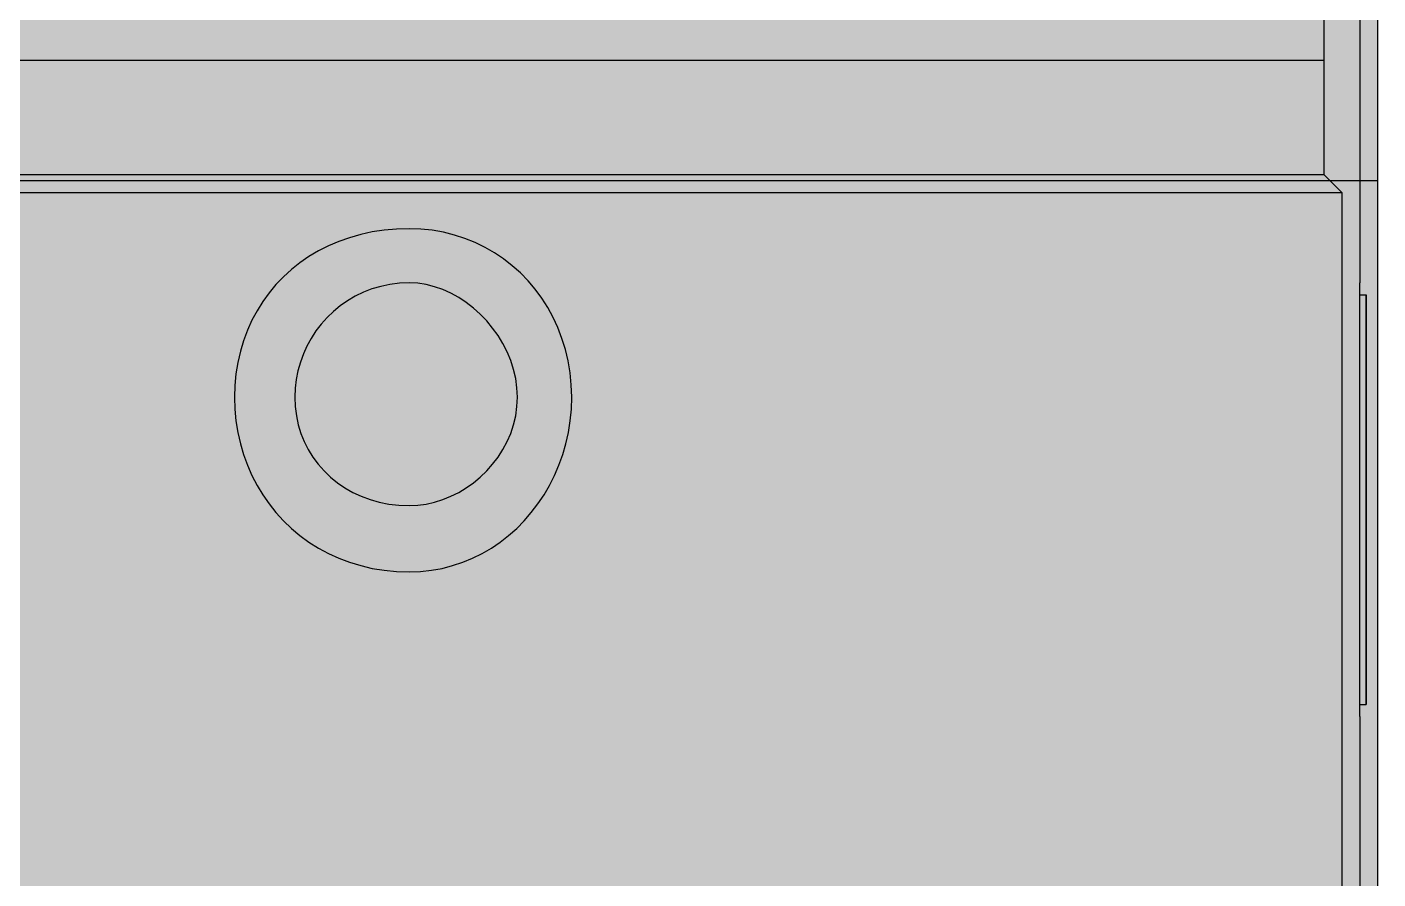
# Model space of a CAD drawing. Header units: millimetres. Extents: x 0 to 966, y -664 to 90.
# Drawn here: x 802.22 to 822, y -507.92 to -495.45 of the extents above; entities that cross this region are included whole.
import ezdxf

# ---------------------------------------------------------------- set-up
doc = ezdxf.new("R2010")
doc.units = ezdxf.units.MM
for name, color, linetype in [('HDL_BODY', 7, 'Continuous'), ('HDL_COLOUR', 7, 'Continuous'), ('HDL_DETAIL', 7, 'Continuous'), ('HDL_PRINT', 7, 'Continuous')]:
    doc.layers.add(name, color=color, linetype=linetype)

# ---------------------------------------------------------------- blocks, each defined once
blk = doc.blocks.new('M_DMX512.1_FRONT')
at = {"layer": 'HDL_BODY', "true_color": 0x202126}
blk.add_hatch(color=250, dxfattribs=at).paths.add_polyline_path([(0, 0), (72, 0), (72, 90), (0, 90)])
at = {"layer": 'HDL_BODY', "true_color": 0x2a2a30}
blk.add_hatch(color=250, dxfattribs=at).paths.add_polyline_path([(0.4, 20.52), (71.6, 20.52), (71.6, 68.31), (0.4, 68.31)])
at = {"layer": 'HDL_BODY', "true_color": 0x23242a}
blk.add_hatch(color=250, dxfattribs=at).paths.add_polyline_path([(0.4, 0.5), (71.6, 0.5), (71.6, 19.8), (0.4, 19.8)])
at = {"layer": 'HDL_COLOUR', "true_color": 0x232529}
for points in [[(60.193, 19.128), (60.187, 19.31), (60.17, 19.488), (60.141, 19.661), (60.101, 19.828), (60.051, 19.991), (59.991, 20.148), (59.921, 20.298), (59.842, 20.442), (59.754, 20.58), (59.658, 20.71), (59.554, 20.833), (59.442, 20.948), (59.322, 21.054), (59.196, 21.153), (59.063, 21.242), (58.924, 21.322), (58.78, 21.393), (58.63, 21.454), (58.475, 21.504), (58.315, 21.544), (58.152, 21.573), (57.984, 21.59), (57.814, 21.596), (57.629, 21.591), (57.448, 21.575), (57.273, 21.548), (57.104, 21.511), (56.94, 21.465), (56.781, 21.409), (56.63, 21.344), (56.484, 21.27), (56.345, 21.187), (56.214, 21.096), (56.089, 20.998), (55.972, 20.891), (55.863, 20.777), (55.762, 20.657), (55.67, 20.529), (55.586, 20.395), (55.511, 20.255), (55.445, 20.109), (55.388, 19.957), (55.341, 19.801), (55.304, 19.639), (55.277, 19.473), (55.261, 19.303), (55.256, 19.128), (55.261, 18.953), (55.277, 18.782), (55.304, 18.613), (55.341, 18.449), (55.388, 18.289), (55.445, 18.134), (55.511, 17.984), (55.586, 17.839), (55.67, 17.7), (55.762, 17.567), (55.863, 17.441), (55.972, 17.321), (56.089, 17.209), (56.214, 17.105), (56.345, 17.009), (56.484, 16.921), (56.63, 16.843), (56.781, 16.773), (56.94, 16.713), (57.104, 16.664), (57.273, 16.624), (57.448, 16.596), (57.629, 16.578), (57.814, 16.572), (57.977, 16.578), (58.138, 16.596), (58.295, 16.624), (58.448, 16.664), (58.598, 16.713), (58.743, 16.773), (58.883, 16.843), (59.017, 16.921), (59.147, 17.009), (59.27, 17.105), (59.388, 17.209), (59.499, 17.321), (59.602, 17.441), (59.699, 17.567), (59.788, 17.7), (59.87, 17.839), (59.943, 17.984), (60.007, 18.134), (60.062, 18.289), (60.109, 18.449), (60.145, 18.613), (60.171, 18.782), (60.188, 18.953), (60.193, 19.128)], [(59.399, 19.128), (59.392, 19.267), (59.373, 19.403), (59.343, 19.536), (59.301, 19.667), (59.248, 19.793), (59.186, 19.915), (59.115, 20.031), (59.036, 20.142), (58.949, 20.247), (58.855, 20.344), (58.755, 20.434), (58.649, 20.515), (58.539, 20.588), (58.424, 20.651), (58.306, 20.704), (58.185, 20.747), (58.063, 20.778), (57.938, 20.797), (57.814, 20.803), (57.67, 20.797), (57.531, 20.78), (57.397, 20.752), (57.267, 20.714), (57.143, 20.665), (57.024, 20.608), (56.912, 20.542), (56.805, 20.467), (56.705, 20.385), (56.613, 20.296), (56.527, 20.201), (56.449, 20.099), (56.379, 19.991), (56.317, 19.879), (56.264, 19.762), (56.22, 19.641), (56.185, 19.517), (56.16, 19.389), (56.144, 19.26), (56.139, 19.128), (56.145, 18.991), (56.162, 18.856), (56.19, 18.726), (56.229, 18.6), (56.277, 18.479), (56.336, 18.363), (56.404, 18.252), (56.481, 18.148), (56.567, 18.051), (56.661, 17.96), (56.762, 17.877), (56.872, 17.802), (56.988, 17.736), (57.111, 17.679), (57.24, 17.631), (57.376, 17.592), (57.517, 17.565), (57.663, 17.547), (57.814, 17.542), (57.938, 17.547), (58.063, 17.565), (58.185, 17.592), (58.306, 17.631), (58.424, 17.679), (58.539, 17.736), (58.649, 17.802), (58.755, 17.877), (58.855, 17.96), (58.949, 18.051), (59.036, 18.148), (59.115, 18.252), (59.186, 18.363), (59.248, 18.479), (59.301, 18.6), (59.343, 18.726), (59.373, 18.856), (59.392, 18.991), (59.399, 19.128)]]:
    blk.add_hatch(color=250, dxfattribs=at).paths.add_polyline_path(points)
at = {"layer": 'HDL_PRINT', "true_color": 0xdee1e9}
h = blk.add_hatch(color=254, dxfattribs=at)
h.paths.add_polyline_path([(52.35, 12.958), (52.35, 14.721), (52.965, 14.721), (53.036, 14.721), (53.097, 14.721), (53.15, 14.721), (53.197, 14.721), (53.24, 14.721), (53.279, 14.721), (53.316, 14.721), (53.355, 14.716), (53.393, 14.701), (53.431, 14.679), (53.469, 14.651), (53.506, 14.618), (53.544, 14.582), (53.581, 14.545), (53.619, 14.535), (53.655, 14.508), (53.689, 14.468), (53.717, 14.421), (53.74, 14.371), (53.754, 14.323), (53.76, 14.28), (53.788, 14.243), (53.809, 14.199), (53.825, 14.149), (53.835, 14.093), (53.841, 14.033), (53.844, 13.97), (53.846, 13.905), (53.846, 13.839), (53.846, 13.797), (53.844, 13.746), (53.839, 13.691), (53.83, 13.635), (53.814, 13.58), (53.791, 13.529), (53.76, 13.487), (53.759, 13.449), (53.757, 13.411), (53.753, 13.374), (53.743, 13.336), (53.727, 13.298), (53.703, 13.26), (53.67, 13.222), (53.663, 13.216), (53.644, 13.199), (53.615, 13.178), (53.579, 13.157), (53.538, 13.141), (53.495, 13.134), (53.488, 13.097), (53.468, 13.072), (53.439, 13.057), (53.402, 13.049), (53.361, 13.047), (53.316, 13.046), (53.279, 13.013), (53.242, 12.99), (53.204, 12.974), (53.167, 12.965), (53.129, 12.96), (53.092, 12.958), (53.055, 12.958), (52.35, 12.958)])
h.paths.add_polyline_path([(52.611, 13.222), (52.965, 13.222), (53.046, 13.222), (53.112, 13.222), (53.164, 13.222), (53.2, 13.222), (53.223, 13.222), (53.23, 13.222), (53.273, 13.229), (53.314, 13.245), (53.35, 13.266), (53.379, 13.288), (53.399, 13.304), (53.406, 13.311), (53.444, 13.348), (53.472, 13.376), (53.494, 13.399), (53.517, 13.422), (53.544, 13.449), (53.581, 13.487), (53.581, 13.557), (53.581, 13.618), (53.581, 13.672), (53.581, 13.719), (53.581, 13.762), (53.581, 13.801), (53.581, 13.839), (53.581, 13.905), (53.58, 13.97), (53.577, 14.033), (53.57, 14.093), (53.56, 14.149), (53.545, 14.199), (53.523, 14.243), (53.495, 14.28), (53.49, 14.318), (53.475, 14.354), (53.453, 14.387), (53.424, 14.415), (53.391, 14.437), (53.354, 14.451), (53.316, 14.456), (53.279, 14.489), (53.24, 14.513), (53.197, 14.528), (53.15, 14.538), (53.097, 14.543), (53.036, 14.544), (52.965, 14.545), (52.611, 14.545), (52.611, 13.222)])
at = {"layer": 'HDL_DETAIL', "color": 251, "true_color": 0x52555c}
for points in [[(0, 0), (72, 0), (72, 90), (0, 90), (0, 0)], [(0, 22.303), (72, 22.303), (72, 67.612), (0, 67.612), (0, 22.303)], [(60.193, 19.128), (60.187, 19.31), (60.17, 19.488), (60.141, 19.661), (60.101, 19.828), (60.051, 19.991), (59.991, 20.148), (59.921, 20.298), (59.842, 20.442), (59.754, 20.58), (59.658, 20.71), (59.554, 20.833), (59.442, 20.948), (59.322, 21.054), (59.196, 21.153), (59.063, 21.242), (58.924, 21.322), (58.78, 21.393), (58.63, 21.454), (58.475, 21.504), (58.315, 21.544), (58.152, 21.573), (57.984, 21.59), (57.814, 21.596), (57.629, 21.591), (57.448, 21.575), (57.273, 21.548), (57.104, 21.511), (56.94, 21.465), (56.781, 21.409), (56.63, 21.344), (56.484, 21.27), (56.345, 21.187), (56.214, 21.096), (56.089, 20.998), (55.972, 20.891), (55.863, 20.777), (55.762, 20.657), (55.67, 20.529), (55.586, 20.395), (55.511, 20.255), (55.445, 20.109), (55.388, 19.957), (55.341, 19.801), (55.304, 19.639), (55.277, 19.473), (55.261, 19.303), (55.256, 19.128), (55.261, 18.953), (55.277, 18.782), (55.304, 18.613), (55.341, 18.449), (55.388, 18.289), (55.445, 18.134), (55.511, 17.984), (55.586, 17.839), (55.67, 17.7), (55.762, 17.567), (55.863, 17.441), (55.972, 17.321), (56.089, 17.209), (56.214, 17.105), (56.345, 17.009), (56.484, 16.921), (56.63, 16.843), (56.781, 16.773), (56.94, 16.713), (57.104, 16.664), (57.273, 16.624), (57.448, 16.596), (57.629, 16.578), (57.814, 16.572), (57.977, 16.578), (58.138, 16.596), (58.295, 16.624), (58.448, 16.664), (58.598, 16.713), (58.743, 16.773), (58.883, 16.843), (59.017, 16.921), (59.147, 17.009), (59.27, 17.105), (59.388, 17.209), (59.499, 17.321), (59.602, 17.441), (59.699, 17.567), (59.788, 17.7), (59.87, 17.839), (59.943, 17.984), (60.007, 18.134), (60.062, 18.289), (60.109, 18.449), (60.145, 18.613), (60.171, 18.782), (60.188, 18.953), (60.193, 19.128)], [(59.399, 19.128), (59.392, 19.267), (59.373, 19.403), (59.343, 19.536), (59.301, 19.667), (59.248, 19.793), (59.186, 19.915), (59.115, 20.031), (59.036, 20.142), (58.949, 20.247), (58.855, 20.344), (58.755, 20.434), (58.649, 20.515), (58.539, 20.588), (58.424, 20.651), (58.306, 20.704), (58.185, 20.747), (58.063, 20.778), (57.938, 20.797), (57.814, 20.803), (57.67, 20.797), (57.531, 20.78), (57.397, 20.752), (57.267, 20.714), (57.143, 20.665), (57.024, 20.608), (56.912, 20.542), (56.805, 20.467), (56.705, 20.385), (56.613, 20.296), (56.527, 20.201), (56.449, 20.099), (56.379, 19.991), (56.317, 19.879), (56.264, 19.762), (56.22, 19.641), (56.185, 19.517), (56.16, 19.389), (56.144, 19.26), (56.139, 19.128), (56.145, 18.991), (56.162, 18.856), (56.19, 18.726), (56.229, 18.6), (56.277, 18.479), (56.336, 18.363), (56.404, 18.252), (56.481, 18.148), (56.567, 18.051), (56.661, 17.96), (56.762, 17.877), (56.872, 17.802), (56.988, 17.736), (57.111, 17.679), (57.24, 17.631), (57.376, 17.592), (57.517, 17.565), (57.663, 17.547), (57.814, 17.542), (57.938, 17.547), (58.063, 17.565), (58.185, 17.592), (58.306, 17.631), (58.424, 17.679), (58.539, 17.736), (58.649, 17.802), (58.755, 17.877), (58.855, 17.96), (58.949, 18.051), (59.036, 18.148), (59.115, 18.252), (59.186, 18.363), (59.248, 18.479), (59.301, 18.6), (59.343, 18.726), (59.373, 18.856), (59.392, 18.991), (59.399, 19.128)]]:
    blk.add_lwpolyline(points, close=True, dxfattribs=at)
for points in [[(71.207, 65.583), (71.207, 55.182), (71.207, 44.868), (71.207, 24.064)], [(71.736, 25.034), (71.736, 24.769), (71.736, 23.094)], [(0.529, 24.064), (71.207, 24.064)], [(0.529, 24.064), (71.207, 24.064)], [(0.529, 24.064), (71.207, 24.064)], [(0.529, 24.064), (71.207, 24.064)], [(0.529, 24.064), (71.207, 24.064)], [(0.529, 24.064), (71.207, 24.064)], [(0.529, 24.064), (71.207, 24.064)], [(0.529, 24.064), (71.207, 24.064)], [(0.529, 24.064), (71.207, 24.064)], [(0.529, 24.064), (71.207, 24.064)], [(0.529, 24.064), (71.207, 24.064)], [(0.529, 24.064), (71.207, 24.064)], [(0.529, 24.064), (71.207, 24.064)], [(0.529, 24.064), (71.207, 24.064)], [(0.529, 24.064), (71.207, 24.064)], [(0.529, 24.064), (71.207, 24.064)], [(0.529, 24.064), (71.207, 24.064)], [(0.529, 24.064), (71.207, 24.064)], [(0.529, 24.064), (71.207, 24.064)], [(0.529, 24.064), (71.207, 24.064)], [(0.529, 24.064), (71.207, 24.064)], [(71.207, 24.064), (71.207, 23.534), (71.207, 23.008), (71.207, 22.389)], [(71.736, 23.094), (71.736, 20.803)], [(71.736, 23.094), (71.736, 20.803)], [(71.736, 23.094), (71.736, 20.803)], [(71.736, 23.094), (71.736, 20.803)], [(71.736, 23.094), (71.736, 20.803)], [(71.736, 23.094), (71.736, 20.803)], [(71.736, 23.094), (71.736, 20.803)], [(71.736, 23.094), (71.736, 20.803)], [(71.736, 23.094), (71.736, 20.803)], [(71.736, 23.094), (71.736, 20.803)], [(71.736, 23.094), (71.736, 20.803)], [(71.736, 23.094), (71.736, 20.803)], [(71.736, 23.094), (71.736, 20.803)], [(71.736, 23.094), (71.736, 20.803)], [(71.736, 23.094), (71.736, 20.803)], [(71.736, 23.094), (71.736, 20.803)], [(71.736, 23.094), (71.736, 20.803)], [(71.736, 23.094), (71.736, 20.803)], [(71.736, 23.094), (71.736, 20.803)], [(71.736, 23.094), (71.736, 20.803)], [(71.736, 23.094), (71.736, 20.803)], [(0.529, 22.389), (71.207, 22.389)], [(0.529, 22.389), (71.207, 22.389)], [(0.529, 22.389), (71.207, 22.389)], [(0.529, 22.389), (71.207, 22.389)], [(0.529, 22.389), (71.207, 22.389)], [(0.529, 22.389), (71.207, 22.389)], [(0.529, 22.389), (71.207, 22.389)], [(0.529, 22.389), (71.207, 22.389)], [(0.529, 22.389), (71.207, 22.389)], [(0.529, 22.389), (71.207, 22.389)], [(0.529, 22.389), (71.207, 22.389)], [(0.529, 22.389), (71.207, 22.389)], [(0.529, 22.389), (71.207, 22.389)], [(0.529, 22.389), (71.207, 22.389)], [(0.529, 22.389), (71.207, 22.389)], [(0.529, 22.389), (71.207, 22.389)], [(0.529, 22.389), (71.207, 22.389)], [(0.529, 22.389), (71.207, 22.389)], [(0.529, 22.389), (71.207, 22.389)], [(0.529, 22.389), (71.207, 22.389)], [(0.529, 22.389), (71.207, 22.389)], [(71.472, 22.124), (71.207, 22.389)], [(71.472, 22.124), (71.207, 22.389)], [(71.472, 22.124), (71.207, 22.389)], [(71.472, 22.124), (71.207, 22.389)], [(71.472, 22.124), (71.207, 22.389)], [(71.472, 22.124), (71.207, 22.389)], [(71.472, 22.124), (71.207, 22.389)], [(71.472, 22.124), (71.207, 22.389)], [(71.472, 22.124), (71.207, 22.389)], [(71.472, 22.124), (71.207, 22.389)], [(71.472, 22.124), (71.207, 22.389)], [(71.472, 22.124), (71.207, 22.389)], [(71.472, 22.124), (71.207, 22.389)], [(71.472, 22.124), (71.207, 22.389)], [(71.472, 22.124), (71.207, 22.389)], [(71.472, 22.124), (71.207, 22.389)], [(71.472, 22.124), (71.207, 22.389)], [(71.472, 22.124), (71.207, 22.389)], [(71.472, 22.124), (71.207, 22.389)], [(71.472, 22.124), (71.207, 22.389)], [(71.472, 22.124), (71.207, 22.389)], [(0.264, 22.124), (71.472, 22.124)], [(0.264, 22.124), (71.472, 22.124)], [(0.264, 22.124), (71.472, 22.124)], [(0.264, 22.124), (71.472, 22.124)], [(0.264, 22.124), (71.472, 22.124)], [(0.264, 22.124), (71.472, 22.124)], [(0.264, 22.124), (71.472, 22.124)], [(0.264, 22.124), (71.472, 22.124)], [(0.264, 22.124), (71.472, 22.124)], [(0.264, 22.124), (71.472, 22.124)], [(0.264, 22.124), (71.472, 22.124)], [(0.264, 22.124), (71.472, 22.124)], [(0.264, 22.124), (71.472, 22.124)], [(0.264, 22.124), (71.472, 22.124)], [(0.264, 22.124), (71.472, 22.124)], [(0.264, 22.124), (71.472, 22.124)], [(0.264, 22.124), (71.472, 22.124)], [(0.264, 22.124), (71.472, 22.124)], [(0.264, 22.124), (71.472, 22.124)], [(0.264, 22.124), (71.472, 22.124)], [(0.264, 22.124), (71.472, 22.124)], [(71.472, 22.124), (71.472, 1.499)], [(71.472, 22.124), (71.472, 1.499)], [(71.472, 22.124), (71.472, 1.499)], [(71.472, 22.124), (71.472, 1.499)], [(71.472, 22.124), (71.472, 1.499)], [(71.472, 22.124), (71.472, 1.499)], [(71.472, 22.124), (71.472, 1.499)], [(71.472, 22.124), (71.472, 1.499)], [(71.472, 22.124), (71.472, 1.499)], [(71.472, 22.124), (71.472, 1.499)], [(71.472, 22.124), (71.472, 1.499)], [(71.472, 22.124), (71.472, 1.499)], [(71.472, 22.124), (71.472, 1.499)], [(71.472, 22.124), (71.472, 1.499)], [(71.472, 22.124), (71.472, 1.499)], [(71.472, 22.124), (71.472, 1.499)], [(71.472, 22.124), (71.472, 1.499)], [(71.472, 22.124), (71.472, 1.499)], [(71.472, 22.124), (71.472, 1.499)], [(71.472, 22.124), (71.472, 1.499)], [(71.472, 22.124), (71.472, 1.499)], [(71.736, 14.456), (71.736, 20.803)], [(71.736, 14.456), (71.736, 20.803)], [(71.736, 14.456), (71.736, 20.803)], [(71.736, 14.456), (71.736, 20.803)], [(71.736, 14.456), (71.736, 20.803)], [(71.736, 14.456), (71.736, 20.803)], [(71.736, 14.456), (71.736, 20.803)], [(71.736, 14.456), (71.736, 20.803)], [(71.736, 14.456), (71.736, 20.803)], [(71.736, 14.456), (71.736, 20.803)], [(71.736, 14.456), (71.736, 20.803)], [(71.736, 14.456), (71.736, 20.803)], [(71.736, 14.456), (71.736, 20.803)], [(71.736, 14.456), (71.736, 20.803)], [(71.736, 14.456), (71.736, 20.803)], [(71.736, 14.456), (71.736, 20.803)], [(71.736, 14.456), (71.736, 20.803)], [(71.736, 14.456), (71.736, 20.803)], [(71.736, 14.456), (71.736, 20.803)], [(71.736, 14.456), (71.736, 20.803)], [(71.736, 14.456), (71.736, 20.803)], [(71.736, 20.627), (71.826, 20.627)], [(71.736, 20.627), (71.826, 20.627)], [(71.736, 20.627), (71.826, 20.627)], [(71.736, 20.627), (71.826, 20.627)], [(71.736, 20.627), (71.826, 20.627)], [(71.736, 20.627), (71.826, 20.627)], [(71.736, 20.627), (71.826, 20.627)], [(71.736, 20.627), (71.826, 20.627)], [(71.736, 20.627), (71.826, 20.627)], [(71.736, 20.627), (71.826, 20.627)], [(71.736, 20.627), (71.826, 20.627)], [(71.736, 20.627), (71.826, 20.627)], [(71.736, 20.627), (71.826, 20.627)], [(71.736, 20.627), (71.826, 20.627)], [(71.736, 20.627), (71.826, 20.627)], [(71.736, 20.627), (71.826, 20.627)], [(71.736, 20.627), (71.826, 20.627)], [(71.736, 20.627), (71.826, 20.627)], [(71.736, 20.627), (71.826, 20.627)], [(71.736, 20.627), (71.826, 20.627)], [(71.736, 20.627), (71.826, 20.627)], [(71.826, 20.627), (71.826, 14.633)], [(71.826, 20.627), (71.826, 14.633)], [(71.826, 20.627), (71.826, 14.633)], [(71.826, 20.627), (71.826, 14.633)], [(71.826, 20.627), (71.826, 14.633)], [(71.826, 20.627), (71.826, 14.633)], [(71.826, 20.627), (71.826, 14.633)], [(71.826, 20.627), (71.826, 14.633)], [(71.826, 20.627), (71.826, 14.633)], [(71.826, 20.627), (71.826, 14.633)], [(71.826, 20.627), (71.826, 14.633)], [(71.826, 20.627), (71.826, 14.633)], [(71.826, 20.627), (71.826, 14.633)], [(71.826, 20.627), (71.826, 14.633)], [(71.826, 20.627), (71.826, 14.633)], [(71.826, 20.627), (71.826, 14.633)], [(71.826, 20.627), (71.826, 14.633)], [(71.826, 20.627), (71.826, 14.633)], [(71.826, 20.627), (71.826, 14.633)], [(71.826, 20.627), (71.826, 14.633)], [(71.826, 20.627), (71.826, 14.633)], [(71.826, 14.633), (71.826, 20.627)], [(71.826, 14.633), (71.826, 20.627)], [(71.826, 14.633), (71.826, 20.627)], [(71.826, 14.633), (71.826, 20.627)], [(71.826, 14.633), (71.826, 20.627)], [(71.826, 14.633), (71.826, 20.627)], [(71.826, 14.633), (71.826, 20.627)], [(71.826, 14.633), (71.826, 20.627)], [(71.826, 14.633), (71.826, 20.627)], [(71.826, 14.633), (71.826, 20.627)], [(71.826, 14.633), (71.826, 20.627)], [(71.826, 14.633), (71.826, 20.627)], [(71.826, 14.633), (71.826, 20.627)], [(71.826, 14.633), (71.826, 20.627)], [(71.826, 14.633), (71.826, 20.627)], [(71.826, 14.633), (71.826, 20.627)], [(71.826, 14.633), (71.826, 20.627)], [(71.826, 14.633), (71.826, 20.627)], [(71.826, 14.633), (71.826, 20.627)], [(71.826, 14.633), (71.826, 20.627)], [(71.826, 14.633), (71.826, 20.627)], [(71.736, 14.633), (71.826, 14.633)], [(71.736, 14.633), (71.826, 14.633)], [(71.736, 14.633), (71.826, 14.633)], [(71.736, 14.633), (71.826, 14.633)], [(71.736, 14.633), (71.826, 14.633)], [(71.736, 14.633), (71.826, 14.633)], [(71.736, 14.633), (71.826, 14.633)], [(71.736, 14.633), (71.826, 14.633)], [(71.736, 14.633), (71.826, 14.633)], [(71.736, 14.633), (71.826, 14.633)], [(71.736, 14.633), (71.826, 14.633)], [(71.736, 14.633), (71.826, 14.633)], [(71.736, 14.633), (71.826, 14.633)], [(71.736, 14.633), (71.826, 14.633)], [(71.736, 14.633), (71.826, 14.633)], [(71.736, 14.633), (71.826, 14.633)], [(71.736, 14.633), (71.826, 14.633)], [(71.736, 14.633), (71.826, 14.633)], [(71.736, 14.633), (71.826, 14.633)], [(71.736, 14.633), (71.826, 14.633)], [(71.736, 14.633), (71.826, 14.633)], [(71.736, 14.456), (71.736, 12.165)], [(71.736, 14.456), (71.736, 12.165)], [(71.736, 14.456), (71.736, 12.165)], [(71.736, 14.456), (71.736, 12.165)], [(71.736, 14.456), (71.736, 12.165)], [(71.736, 14.456), (71.736, 12.165)], [(71.736, 14.456), (71.736, 12.165)], [(71.736, 14.456), (71.736, 12.165)], [(71.736, 14.456), (71.736, 12.165)], [(71.736, 14.456), (71.736, 12.165)], [(71.736, 14.456), (71.736, 12.165)], [(71.736, 14.456), (71.736, 12.165)], [(71.736, 14.456), (71.736, 12.165)], [(71.736, 14.456), (71.736, 12.165)], [(71.736, 14.456), (71.736, 12.165)], [(71.736, 14.456), (71.736, 12.165)], [(71.736, 14.456), (71.736, 12.165)], [(71.736, 14.456), (71.736, 12.165)], [(71.736, 14.456), (71.736, 12.165)], [(71.736, 14.456), (71.736, 12.165)], [(71.736, 14.456), (71.736, 12.165)], [(71.736, 12.165), (71.736, 11.636), (71.736, 11.195), (71.736, 10.225)]]:
    blk.add_lwpolyline(points, dxfattribs=at)

msp = doc.modelspace()

# ---------------------------------------------------------------- block references
msp.add_blockref('M_DMX512.1_FRONT', (750, -520))

doc.saveas('drawing.dxf')
